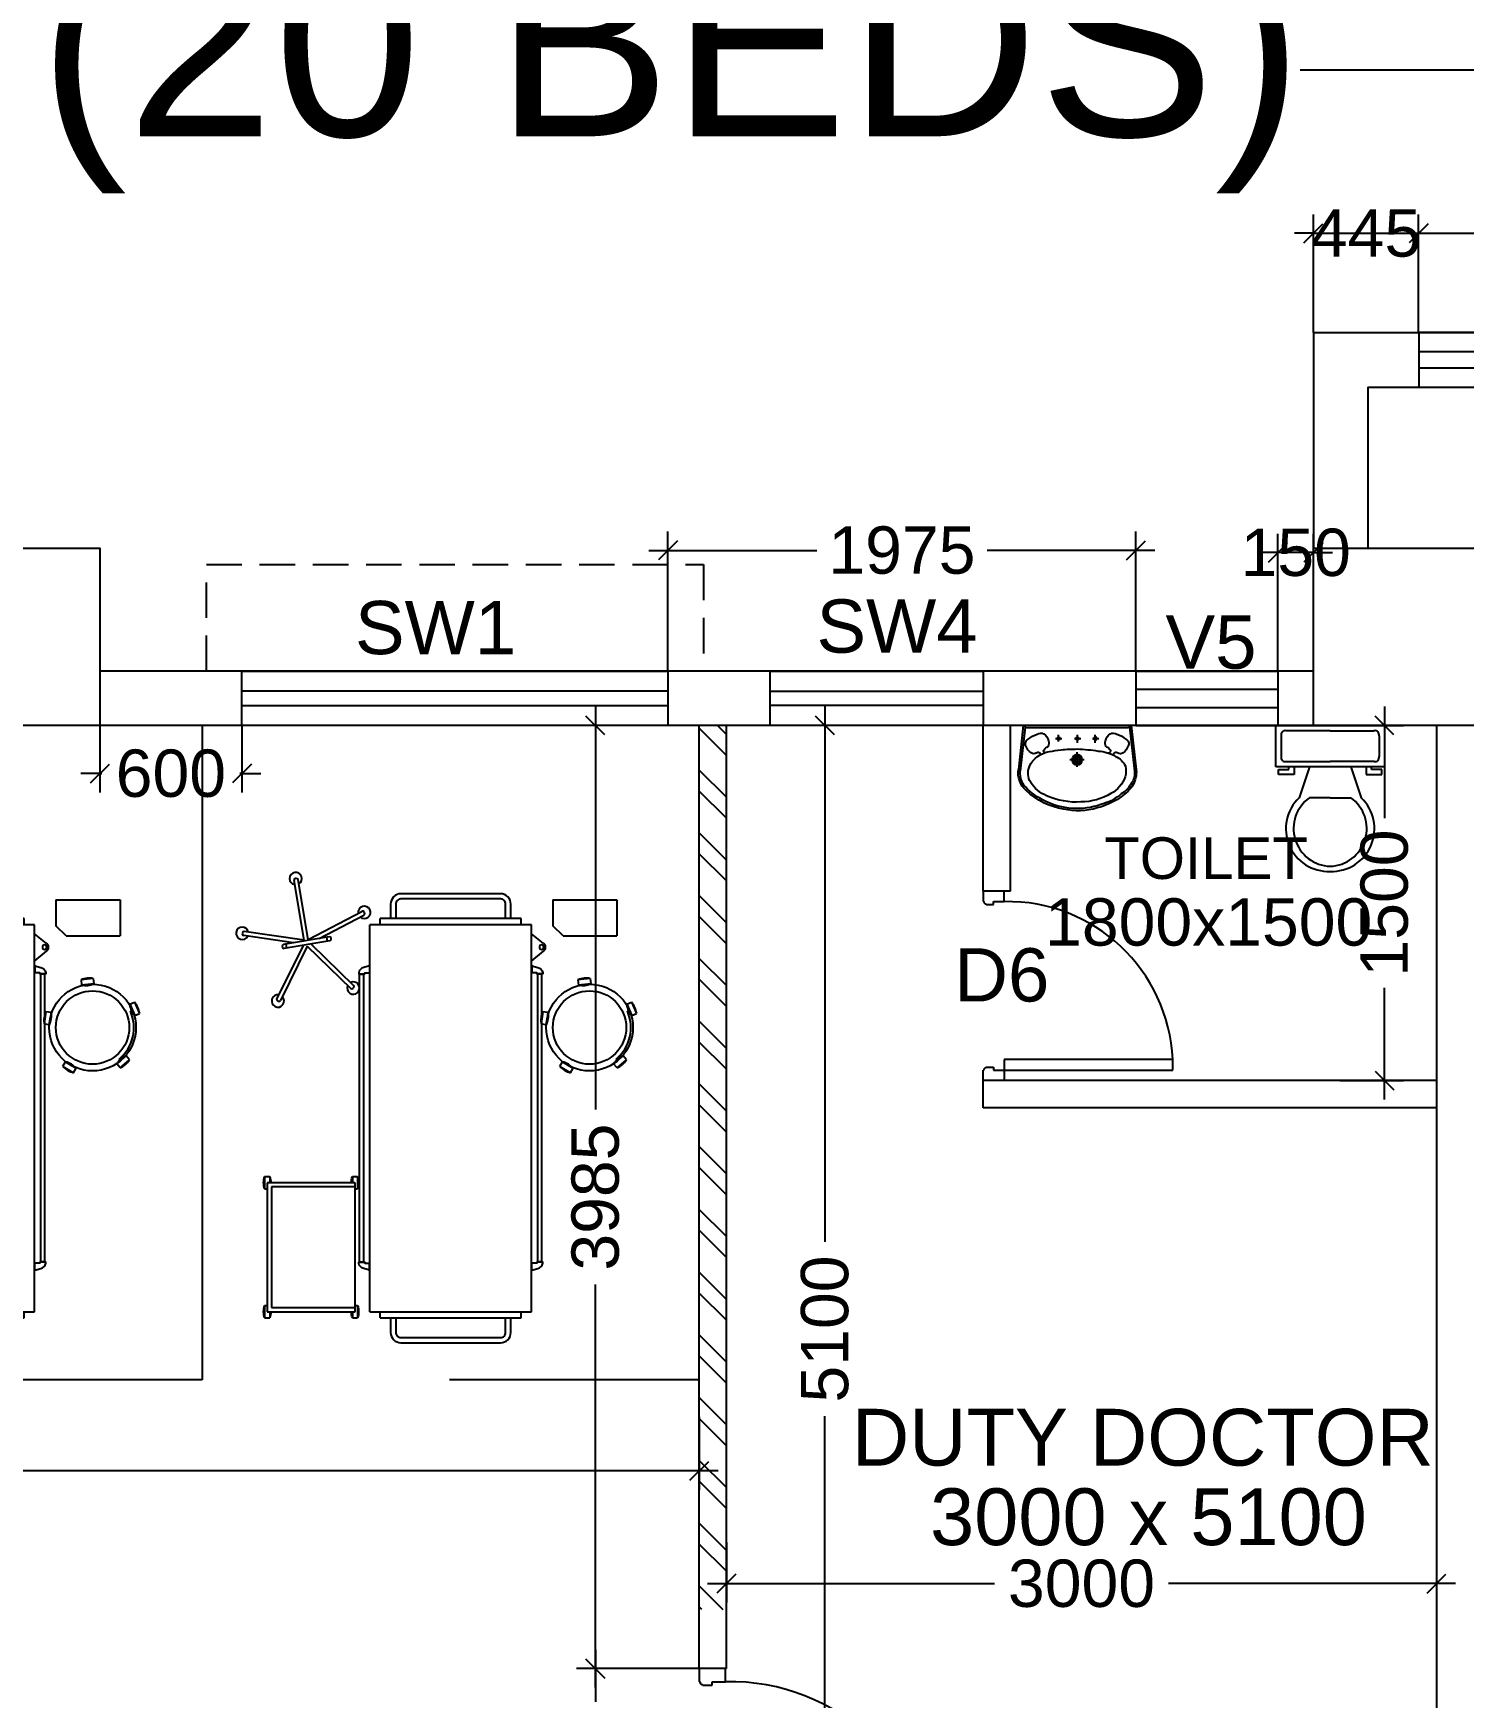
# Model space of a CAD drawing. Extents: x 7897917 to 8423973, y -6487334 to -6173396.
# Drawn here: x 8022515 to 8028559, y -6423752 to -6416719 of the extents above; entities that cross this region are included whole.
import ezdxf
from ezdxf.enums import TextEntityAlignment as Align

# ---------------------------------------------------------------- set-up
doc = ezdxf.new("R2010")
doc.units = 0
doc.header["$LTSCALE"] = 600
doc.header["$MEASUREMENT"] = 0
doc.header["$PDMODE"] = 35
doc.linetypes.add('DASHED', pattern=[0.75, 0.5, -0.25])
doc.linetypes.add('HIDDEN', pattern=[0.375, 0.25, -0.125])
doc.layers.get('0').update_dxf_attribs({"linetype": 'CONTINUOUS'})
doc.layers.get('Defpoints').update_dxf_attribs({"linetype": 'CONTINUOUS'})
for name, color, linetype in [('Beds', 33, 'CONTINUOUS'), ('chajja', 7, 'CONTINUOUS'), ('DIM-TEXT', 8, 'CONTINUOUS'), ('DOOR', 32, 'CONTINUOUS'), ('Fixed Glass', 171, 'CONTINUOUS'), ('furniture', 33, 'CONTINUOUS'), ('joinery', 7, 'CONTINUOUS'), ('LA-column', 3, 'CONTINUOUS'), ('LOADING', 140, 'CONTINUOUS'), ('PARTI', 21, 'CONTINUOUS'), ('Parti Hat', 35, 'CONTINUOUS'), ('Room Dim', 1, 'CONTINUOUS'), ('TEXT', 6, 'CONTINUOUS'), ('Toi-Euip', 8, 'CONTINUOUS'), ('toi-fix', 46, 'CONTINUOUS'), ('Walls', 7, 'CONTINUOUS'), ('WIN', 151, 'CONTINUOUS'), ('Window', 4, 'CONTINUOUS'), ('Working Dim', 5, 'CONTINUOUS')]:
    doc.layers.add(name, color=color, linetype=linetype)
doc.styles.add('ari', font='arial.ttf')
doc.styles.add('ARIAL', font='arial.ttf')
doc.styles.add('RT', font='romant.shx')
doc.linetypes.add('ZIGZAG', pattern='A,0.0001,-0.2,[131,ltypeshp.shx,S=0.2,R=0,X=-0.2,Y=0],-0.4,[131,ltypeshp.shx,S=0.2,R=180,X=0.2,Y=0],-0.2', length=0.8001)
doc.dimstyles.new('int. dim', dxfattribs={"dimtxt": 450, "dimasz": 80, "dimexe": 80, "dimexo": 0, "dimgap": 70, "dimtad": 0, "dimdec": 0, "dimzin": 12, "dimdsep": 46, "dimtxsty": 'ari', "dimblk": 'OBLIQUE', "dimcen": 2, "dimdle": 80, "dimclrd": 256, "dimclre": 256, "dimclrt": 6, "dimadec": 0, "dimazin": 0, "dimtfac": 1, "dimtdec": 0, "dimtix": 1, "dimtmove": 2, "dimatfit": 3, "dimfxl": 1, "dimtolj": 1, "dimtzin": 0, "dimlwd": -1, "dimlwe": -1, "dimarcsym": 0})
doc.dimstyles.new('TEXT', dxfattribs={"dimscale": 0, "dimtxt": 600, "dimasz": 300, "dimexe": 300, "dimexo": 30, "dimgap": 50, "dimtad": 0, "dimdec": 0, "dimzin": 0, "dimdsep": 46, "dimtxsty": 'RT', "dimblk": 'OBLIQUE', "dimcen": 0.09, "dimdle": 300, "dimclrd": 256, "dimclre": 256, "dimclrt": 170, "dimadec": 0, "dimazin": 0, "dimtfac": 1, "dimtdec": 0, "dimtofl": 0, "dimtmove": 2, "dimatfit": 3, "dimfxl": 1, "dimfrac": 2, "dimtolj": 1, "dimtzin": 0, "dimlwd": -1, "dimlwe": -1, "dimarcsym": 0})

# ---------------------------------------------------------------- blocks, each defined once
blk = doc.blocks.new('_Oblique')
at = {"color": 0, "linetype": 'ByBlock', "lineweight": -2}
blk.add_line((-0.5, -0.5), (0.5, 0.5), dxfattribs=at)
blk = doc.blocks.new('*D875')
at = {"layer": 'Defpoints', "color": 0, "linetype": 'Continuous', "transparency": 16777216}
for p in [(8038814.1, -6413784.8, -10.3), (7997753.9, -6413864.7, 1), (8038814.1, -6415234.2)]:
    blk.add_point(p, dxfattribs=at)
at = {"layer": 'DIM-TEXT', "transparency": 16777216}
for p, q in [((8038814.1, -6413784.8), (8038814.1, -6415534.2)), ((7997753.9, -6413864.7), (7997753.9, -6415534.2)), ((7997453.9, -6415234.2), (8012003.1, -6415234.2)), ((8039114.1, -6415234.2), (8024564.9, -6415234.2))]:
    blk.add_line(p, q, dxfattribs=at)
at = {"layer": 'DIM-TEXT', "linetype": 'Continuous', "transparency": 16777216, "xscale": 300, "yscale": 300, "zscale": 300, "rotation": 180}
blk.add_blockref('_Oblique', (7997753.9, -6415234.2), dxfattribs=at)
at = {"layer": 'DIM-TEXT', "linetype": 'Continuous', "transparency": 16777216, "xscale": 300, "yscale": 300, "zscale": 300}
blk.add_blockref('_Oblique', (8038814.1, -6415234.2), dxfattribs=at)
at = {"layer": 'DIM-TEXT', "color": 170, "linetype": 'Continuous', "transparency": 16777216, "insert": (8018284, -6415234.2), "char_height": 750, "attachment_point": 5, "style": 'ari'}
blk.add_mtext('\\A1;{\\H1.067x;DEPT. OF ANESTHESIA}', dxfattribs=at)
blk = doc.blocks.new('*D1926')
at = {"layer": 'Defpoints', "color": 0, "transparency": 16777216}
for p in [(8028368.8, -6417564), (8027923.9, -6417983.7), (8028368.8, -6417983.7)]:
    blk.add_point(p, dxfattribs=at)
at = {"layer": 'Working Dim', "transparency": 16777216}
for p, q in [((8027923.9, -6417983.7), (8027923.9, -6417484)), ((8028368.8, -6417983.7), (8028368.8, -6417484)), ((8027923.9, -6417564), (8027843.9, -6417564)), ((8027923.9, -6417564), (8028368.8, -6417564)), ((8028368.8, -6417564), (8028448.8, -6417564))]:
    blk.add_line(p, q, dxfattribs=at)
at = {"layer": 'Working Dim', "transparency": 16777216, "xscale": 80, "yscale": 80, "zscale": 80}
blk.add_blockref('_Oblique', (8027923.9, -6417564), dxfattribs=at)
at = {"layer": 'Working Dim', "transparency": 16777216, "xscale": 80, "yscale": 80, "zscale": 80, "rotation": 180}
blk.add_blockref('_Oblique', (8028368.8, -6417564), dxfattribs=at)
at = {"layer": 'Working Dim', "color": 6, "transparency": 16777216, "insert": (8028146.4, -6417564), "char_height": 200, "attachment_point": 5, "style": 'ari'}
blk.add_mtext('\\A1;445', dxfattribs=at)
blk = doc.blocks.new('*D1927')
at = {"layer": 'Defpoints', "color": 0, "transparency": 16777216}
for p in [(8030168.8, -6417564), (8028368.8, -6417983.7), (8030168.8, -6417983.7)]:
    blk.add_point(p, dxfattribs=at)
at = {"layer": 'Working Dim', "transparency": 16777216}
for p, q in [((8028368.8, -6417983.7), (8028368.8, -6417484)), ((8030168.8, -6417983.7), (8030168.8, -6417484)), ((8028288.8, -6417564), (8028909.9, -6417564)), ((8030248.8, -6417564), (8029627.7, -6417564))]:
    blk.add_line(p, q, dxfattribs=at)
at = {"layer": 'Working Dim', "transparency": 16777216, "xscale": 80, "yscale": 80, "zscale": 80, "rotation": 180}
blk.add_blockref('_Oblique', (8028368.8, -6417564), dxfattribs=at)
at = {"layer": 'Working Dim', "transparency": 16777216, "xscale": 80, "yscale": 80, "zscale": 80}
blk.add_blockref('_Oblique', (8030168.8, -6417564), dxfattribs=at)
at = {"layer": 'Working Dim', "color": 6, "transparency": 16777216, "insert": (8029268.8, -6417564), "char_height": 200, "attachment_point": 5, "style": 'ari'}
blk.add_mtext('\\A1;1800', dxfattribs=at)
blk = doc.blocks.new('1000')
at = {"layer": 'DOOR'}
for p, q in [((0, -100), (0, 0)), ((0, 0), (49.7, 0)), ((49.7, 0), (49.7, -2.2)), ((63.2, -49.5), (49.7, -49.5)), ((49.7, -49.5), (49.7, -100)), ((63.2, -13.5), (61, -13.5)), ((63.2, -13.5), (63.2, -49.5)), ((836.8, -13.5), (836.8, -49.5)), ((836.8, -13.5), (839, -13.5)), ((836.8, -49.5), (850.3, -49.5)), ((850.3, 0), (850.3, -2.2)), ((900, 0), (850.3, 0)), ((850.3, -49.5), (850.3, -100)), ((900, -100), (900, 0)), ((49.7, -100), (0, -100)), ((49.7, -100), (49.7, -900.6)), ((100.2, -100), (49.7, -100)), ((100.2, -900.6), (100.2, -100)), ((850.3, -100), (900, -100)), ((49.7, -900.6), (100.2, -900.6))]:
    blk.add_line(p, q, dxfattribs=at)
for centre, major_axis, start_param, end_param in [((49.7, -13.5), (-7.95, 7.95), 3.926991, 5.497787), ((850.3, -13.5), (7.95, 7.95), 0.785398, 2.356194)]:
    blk.add_ellipse(centre, major_axis=major_axis, ratio=1, start_param=start_param, end_param=end_param, dxfattribs=at)
at = {"layer": 'DOOR', "color": 145}
blk.add_ellipse((64.3, -115.3), major_axis=(-519.7, 589.8), ratio=1, start_param=2.464943, end_param=4.009476, dxfattribs=at)
blk = doc.blocks.new('A$C70ED7303')
at = {"layer": 'toi-fix', "color": 8}
for p, q in [((0, 0), (229, 0)), ((229, 0), (229, -174.4)), ((-229, 0), (0, 0)), ((-229, -174.4), (-229, 0)), ((-207.2, -43.6), (-207.2, -130.8)), ((0, -21.8), (-185.4, -21.8)), ((0, -21.8), (185.4, -21.8)), ((207.2, -43.6), (207.2, -130.8)), ((229, -174.4), (-229, -174.4)), ((-218.1, -207.2), (-218.1, -185.4)), ((-218.1, -185.4), (-174.4, -185.4)), ((-152.6, -207.2), (-218.1, -207.2)), ((-185.4, -152.6), (0, -152.6)), ((-174.4, -185.4), (-174.4, -174.4)), ((-152.6, -174.4), (-152.6, -207.2)), ((-87.2, -174.4), (-130.8, -305.3)), ((185.4, -152.6), (0, -152.6)), ((87.2, -174.4), (130.8, -305.3)), ((152.6, -174.4), (152.6, -207.2)), ((152.6, -207.2), (218.1, -207.2)), ((174.4, -185.4), (174.4, -174.4)), ((218.1, -185.4), (174.4, -185.4)), ((218.1, -207.2), (218.1, -185.4)), ((0, -305.3), (-87.2, -305.3)), ((0, -305.3), (87.2, -305.3))]:
    blk.add_line(p, q, dxfattribs=at)
for centre, major_axis, start_param, end_param in [((-188.1, -40.9), (13.6, -13.6), 2.214297, 4.068888), ((188.1, -40.9), (13.6, -13.6), 0.643501, 2.498091), ((-188.1, -133.6), (-13.6, -13.6), 5.35589, 7.21048), ((188.1, -133.6), (-13.6, -13.6), 0.643501, 2.498091), ((-6.6, -436.2), (-127.6, -127.6), 4.686239, 7.105146), ((4.7, -435.5), (-112.7, -112.7), 4.541602, 7.039318), ((6.6, -436.2), (55.8, -171.6), -0.351019, 2.067888), ((-4.7, -435.5), (-112.7, -112.7), 0.814663, 3.31238)]:
    blk.add_ellipse(centre, major_axis=major_axis, ratio=1, start_param=start_param, end_param=end_param, dxfattribs=at)
blk = doc.blocks.new('*D2233')
at = {"layer": 'Defpoints', "color": 0, "transparency": 16777216}
for p in [(8025859.9, -6419643.8), (8026038.4, -6419643.8, 17.2), (8026038.4, -6424743.7, 23.1)]:
    blk.add_point(p, dxfattribs=at)
at = {"layer": 'Working Dim', "transparency": 16777216}
for p, q in [((8025859.9, -6419563.8), (8025859.9, -6421825.5)), ((8026038.4, -6419643.8), (8025779.9, -6419643.8)), ((8025859.9, -6424823.7), (8025859.9, -6422562.1)), ((8026038.4, -6424743.7), (8025779.9, -6424743.7))]:
    blk.add_line(p, q, dxfattribs=at)
at = {"layer": 'Working Dim', "transparency": 16777216, "xscale": 80, "yscale": 80, "zscale": 80}
for p, rotation in [((8025859.9, -6419643.8), 90), ((8025859.9, -6424743.7), 270)]:
    blk.add_blockref('_Oblique', p, dxfattribs=dict(at, rotation=rotation))
at = {"layer": 'Working Dim', "color": 6, "transparency": 16777216, "insert": (8025859.9, -6422193.8), "char_height": 200, "attachment_point": 5, "rotation": 90, "style": 'ari'}
blk.add_mtext('\\A1;5100', dxfattribs=at)
blk = doc.blocks.new('*D2234')
at = {"layer": 'Defpoints', "color": 0, "transparency": 16777216}
for p in [(8001098.9, -6422229.8, 13.3), (8025328.9, -6422564.3, 22.4), (8001098.9, -6422792.9)]:
    blk.add_point(p, dxfattribs=at)
at = {"layer": 'Working Dim', "transparency": 16777216}
for p, q in [((8001098.9, -6422229.8), (8001098.9, -6422872.9)), ((8025328.9, -6422564.3), (8025328.9, -6422872.9)), ((8001018.9, -6422792.9), (8012766.2, -6422792.9)), ((8025408.9, -6422792.9), (8013661.6, -6422792.9))]:
    blk.add_line(p, q, dxfattribs=at)
at = {"layer": 'Working Dim', "transparency": 16777216, "xscale": 80, "yscale": 80, "zscale": 80, "rotation": 180}
blk.add_blockref('_Oblique', (8001098.9, -6422792.9), dxfattribs=at)
at = {"layer": 'Working Dim', "transparency": 16777216, "xscale": 80, "yscale": 80, "zscale": 80}
blk.add_blockref('_Oblique', (8025328.9, -6422792.9), dxfattribs=at)
at = {"layer": 'Working Dim', "color": 6, "transparency": 16777216, "insert": (8013213.9, -6422792.9), "char_height": 200, "attachment_point": 5, "style": 'ari'}
blk.add_mtext('\\A1;24230', dxfattribs=at)
blk = doc.blocks.new('*D2235')
at = {"layer": 'Defpoints', "color": 0, "transparency": 16777216}
for p in [(8028036.4, -6419643.7, 16.7), (8028036.4, -6421143.7, 13.3), (8028224.4, -6421143.7)]:
    blk.add_point(p, dxfattribs=at)
at = {"layer": 'Working Dim', "transparency": 16777216}
for p, q in [((8028224.4, -6419563.7), (8028224.4, -6420034.8)), ((8028036.4, -6419643.7), (8028304.4, -6419643.7)), ((8028224.4, -6421223.7), (8028224.4, -6420752.6)), ((8028036.4, -6421143.7), (8028304.4, -6421143.7))]:
    blk.add_line(p, q, dxfattribs=at)
at = {"layer": 'Working Dim', "transparency": 16777216, "xscale": 80, "yscale": 80, "zscale": 80}
for p, rotation in [((8028224.4, -6419643.7), 90), ((8028224.4, -6421143.7), 270)]:
    blk.add_blockref('_Oblique', p, dxfattribs=dict(at, rotation=rotation))
at = {"layer": 'Working Dim', "color": 6, "transparency": 16777216, "insert": (8028224.4, -6420393.7), "char_height": 200, "attachment_point": 5, "rotation": 90, "style": 'ari'}
blk.add_mtext('\\A1;1500', dxfattribs=at)
blk = doc.blocks.new('*D2255')
at = {"layer": 'Defpoints', "color": 0, "transparency": 16777216}
for p in [(8022796.4, -6419643.7, 3.4), (8023396.4, -6419643.8), (8023396.4, -6419846.6)]:
    blk.add_point(p, dxfattribs=at)
at = {"layer": 'Working Dim', "transparency": 16777216}
for p, q in [((8022796.4, -6419643.7), (8022796.4, -6419926.6)), ((8023396.4, -6419643.8), (8023396.4, -6419926.6)), ((8022796.4, -6419846.6), (8022716.4, -6419846.6)), ((8022796.4, -6419846.6), (8022805.3, -6419846.6)), ((8023396.4, -6419846.6), (8023387.5, -6419846.6)), ((8023396.4, -6419846.6), (8023476.4, -6419846.6))]:
    blk.add_line(p, q, dxfattribs=at)
at = {"layer": 'Working Dim', "transparency": 16777216, "xscale": 80, "yscale": 80, "zscale": 80}
blk.add_blockref('_Oblique', (8022796.4, -6419846.6), dxfattribs=at)
at = {"layer": 'Working Dim', "transparency": 16777216, "xscale": 80, "yscale": 80, "zscale": 80, "rotation": 180}
blk.add_blockref('_Oblique', (8023396.4, -6419846.6), dxfattribs=at)
at = {"layer": 'Working Dim', "color": 6, "transparency": 16777216, "insert": (8023096.4, -6419846.6), "char_height": 200, "attachment_point": 5, "style": 'ari'}
blk.add_mtext('\\A1;600', dxfattribs=at)
blk = doc.blocks.new('A$C782D609A')
at = {"layer": 'WIN', "linetype": 'Continuous'}
for p, q in [((-300, 230), (300, 230)), ((-300, 230), (-300, 0)), ((300, 230), (300, 0)), ((-300, 0), (300, 0))]:
    blk.add_line(p, q, dxfattribs=at)
at = {"layer": 'WIN', "linetype": 'DASHED', "ltscale": 300}
for p, q in [((-300, 153.3), (300, 153.3)), ((-300, 76.7), (300, 76.7))]:
    blk.add_line(p, q, dxfattribs=at)
blk = doc.blocks.new('A$C1E9F72C1')
at = {"layer": 'Toi-Euip', "color": 8}
for p, q in [((-228.2, 0), (-249, -186.3)), ((-228.2, 0), (228.2, 0)), ((228.2, 0), (249, -186.3)), ((-220.9, -6.6), (-241.8, -193.1)), ((-212.9, -9.7), (208.6, -9.7)), ((-63.8, -54.9), (-90.3, -54.9)), ((-76, -72.5), (-76, -39.7)), ((11.6, -54.9), (-14.9, -54.9)), ((-0.6, -72.5), (-0.6, -39.7)), ((91.5, -54.9), (65.1, -54.9)), ((79.3, -67.3), (79.3, -39.7)), ((220.8, -6.2), (241.8, -193.1)), ((0.9, -174.9), (0.9, -113)), ((-29.6, -144.6), (31.2, -144.6))]:
    blk.add_line(p, q, dxfattribs=at)
for centre, radius in [((-76, -54.9), 6.49), ((-0.6, -54.9), 6.49), ((79.3, -54.9), 6.49), ((0.9, -144.6), 21.7), ((0.9, -144.6), 15.6), ((0.9, -144.6), 11)]:
    blk.add_circle(centre, radius, dxfattribs=at)
for centre, radius, start, end in [((-208.1, 14.7), 24.9, 216.2215, 258.85487), ((207.9, 16.2), 26, 271.42036, 321.25129), ((-196.3, -76.7), 20.9, 116.80905, 207.50919), ((-125, -156.3), 127.2, 109.58641, 129.40175), ((-151.5, -66.7), 34.3, 68.64386, 118.08079), ((-167.5, -75.4), 49.6, 12.80704, 54.9415), ((-150, -73.3), 32.2, 330.07912, 16.03456), ((152.1, -73.3), 32.2, 163.96544, 209.92088), ((169.6, -75.4), 49.6, 125.0585, 167.19296), ((153.6, -66.7), 34.3, 61.91921, 111.35614), ((127.1, -156.3), 127.2, 50.59825, 70.41359), ((198.5, -76.7), 20.9, 332.49081, 63.19095), ((-160.4, -68.2), 57.4, 198.35041, 235.03309), ((-129.4, -204.5), 80.8, 113.61868, 156.30705), ((-181.8, -101.4), 18, 230.4642, 309.53581), ((-164.3, -121.5), 8.67, 53.89261, 133.95969), ((-76.5, -275.6), 168.3, 94.02807, 120.40977), ((-162.9, -122.5), 8.8, 329.67126, 65.48955), ((-131.5, -107.7), 8.62, 142.69611, 276.84736), ((-114.5, -115.3), 27, 106.38602, 151.72849), ((34.9, -905.9), 807.6, 92.47999, 98.77724), ((-3.2, -837.5), 738.4, 84.45177, 89.75687), ((46.1, -400.7), 299, 76.17326, 85.7679), ((102.1, -220), 110.7, 24.97787, 81.97978), ((116.6, -115.3), 27, 28.27151, 73.61398), ((134.9, -107.4), 7.45, 281.31974, 41.70163), ((164.3, -121.7), 7.8, 112.06932, 194.84772), ((166.5, -121.5), 8.67, 46.04031, 126.10739), ((183.9, -101.4), 18, 230.46419, 309.5358), ((162.5, -68.2), 57.4, 304.96691, 341.64959), ((-165.7, -196.5), 84, 173.00409, 196.76082), ((-163.3, -200.1), 78.8, 174.85979, 213.20886), ((-110.1, -193), 95.5, 167.34537, 194.41456), ((136.7, -201.5), 71.5, 327.59194, 23.22206), ((146.7, -197.7), 95.2, 311.91048, 2.7762), ((149.6, -199.6), 100.3, 311.38312, 7.60576), ((-141.4, -199.1), 106.9, 191.44792, 227.66), ((-120.4, -183.5), 124.2, 208.78543, 238.15851), ((-15.6, -66.9), 289.4, 226.88006, 256.31993), ((-82.7, -174.7), 127.1, 199.30539, 242.2025), ((11.5, -60.2), 296.4, 278.97703, 313.61545), ((18.1, -68), 277.7, 292.33265, 313.78267), ((77.5, -165.5), 140.9, 291.68677, 328.13967), ((-54.2, -135.8), 202, 229.31459, 253.01061), ((-13.2, -73.3), 249.6, 238.9436, 269.48126), ((0.4, -45.6), 305.3, 248.15029, 293.80492), ((-3.9, -83.4), 276.6, 253.14844, 282.86095), ((4.7, -23.5), 300.1, 266.15461, 294.58929)]:
    blk.add_arc(centre, radius, start, end, dxfattribs=at)
blk = doc.blocks.new('*D2256')
at = {"layer": 'Defpoints', "color": 0, "transparency": 16777216}
for p in [(8027774.1, -6418913.3), (8027774.1, -6419413.8), (8027924.1, -6419413.8)]:
    blk.add_point(p, dxfattribs=at)
at = {"layer": 'Working Dim', "transparency": 16777216}
for p, q in [((8027774.1, -6419413.8), (8027774.1, -6418833.3)), ((8027924.1, -6419413.8), (8027924.1, -6418833.3)), ((8027774.1, -6418913.3), (8027694.1, -6418913.3)), ((8027924.1, -6418913.3), (8027774.1, -6418913.3)), ((8027924.1, -6418913.3), (8028004.1, -6418913.3))]:
    blk.add_line(p, q, dxfattribs=at)
at = {"layer": 'Working Dim', "transparency": 16777216, "xscale": 80, "yscale": 80, "zscale": 80}
blk.add_blockref('_Oblique', (8027774.1, -6418913.3), dxfattribs=at)
at = {"layer": 'Working Dim', "transparency": 16777216, "xscale": 80, "yscale": 80, "zscale": 80, "rotation": 180}
blk.add_blockref('_Oblique', (8027924.1, -6418913.3), dxfattribs=at)
at = {"layer": 'Working Dim', "color": 6, "transparency": 16777216, "insert": (8027849.1, -6418913.3), "char_height": 200, "attachment_point": 5, "style": 'ari'}
blk.add_mtext('\\A1;150', dxfattribs=at)
blk = doc.blocks.new('*D2257')
at = {"layer": 'Defpoints', "color": 0, "transparency": 16777216}
for p in [(8025196.4, -6418903.7), (8025196.4, -6419413.8), (8027174.1, -6419413.8)]:
    blk.add_point(p, dxfattribs=at)
at = {"layer": 'Working Dim', "transparency": 16777216}
for p, q in [((8025196.4, -6419413.8), (8025196.4, -6418823.7)), ((8027174.1, -6419413.8), (8027174.1, -6418823.7)), ((8025116.4, -6418903.7), (8025825.3, -6418903.7)), ((8027254.1, -6418903.7), (8026545.3, -6418903.7))]:
    blk.add_line(p, q, dxfattribs=at)
at = {"layer": 'Working Dim', "transparency": 16777216, "xscale": 80, "yscale": 80, "zscale": 80, "rotation": 180}
blk.add_blockref('_Oblique', (8025196.4, -6418903.7), dxfattribs=at)
at = {"layer": 'Working Dim', "transparency": 16777216, "xscale": 80, "yscale": 80, "zscale": 80}
blk.add_blockref('_Oblique', (8027174.1, -6418903.7), dxfattribs=at)
at = {"layer": 'Working Dim', "color": 6, "transparency": 16777216, "insert": (8026185.3, -6418903.7), "char_height": 200, "attachment_point": 5, "style": 'ari'}
blk.add_mtext('\\A1;1975', dxfattribs=at)
blk = doc.blocks.new('*D2267')
at = {"layer": 'Defpoints', "color": 0, "transparency": 16777216}
for p in [(8025328.9, -6419643.8), (8024890.4, -6423628.7), (8025328.9, -6423628.7)]:
    blk.add_point(p, dxfattribs=at)
at = {"layer": 'Working Dim', "transparency": 16777216}
for p, q in [((8024890.4, -6419563.8), (8024890.4, -6421266.9)), ((8025328.9, -6419643.8), (8024810.4, -6419643.8)), ((8024890.4, -6423708.7), (8024890.4, -6422005.6)), ((8025328.9, -6423628.7), (8024810.4, -6423628.7))]:
    blk.add_line(p, q, dxfattribs=at)
at = {"layer": 'Working Dim', "transparency": 16777216, "xscale": 80, "yscale": 80, "zscale": 80}
for p, rotation in [((8024890.4, -6419643.8), 90), ((8024890.4, -6423628.7), 270)]:
    blk.add_blockref('_Oblique', p, dxfattribs=dict(at, rotation=rotation))
at = {"layer": 'Working Dim', "color": 6, "transparency": 16777216, "insert": (8024890.4, -6421636.3), "char_height": 200, "attachment_point": 5, "rotation": 90, "style": 'ari'}
blk.add_mtext('\\A1;3985', dxfattribs=at)
blk = doc.blocks.new('*D2268')
at = {"layer": 'Defpoints', "color": 0, "transparency": 16777216}
for p in [(8025328.9, -6423628.7), (8024890.4, -6424628.7), (8025328.9, -6424628.7)]:
    blk.add_point(p, dxfattribs=at)
at = {"layer": 'Working Dim', "transparency": 16777216}
for p, q in [((8024890.4, -6423548.7), (8024890.4, -6423769.8)), ((8025328.9, -6423628.7), (8024810.4, -6423628.7)), ((8024890.4, -6424708.7), (8024890.4, -6424487.6)), ((8025328.9, -6424628.7), (8024810.4, -6424628.7))]:
    blk.add_line(p, q, dxfattribs=at)
at = {"layer": 'Working Dim', "transparency": 16777216, "xscale": 80, "yscale": 80, "zscale": 80}
for p, rotation in [((8024890.4, -6423628.7), 90), ((8024890.4, -6424628.7), 270)]:
    blk.add_blockref('_Oblique', p, dxfattribs=dict(at, rotation=rotation))
at = {"layer": 'Working Dim', "color": 6, "transparency": 16777216, "insert": (8024890.4, -6424128.7), "char_height": 200, "attachment_point": 5, "rotation": 90, "style": 'ari'}
blk.add_mtext('\\A1;1000', dxfattribs=at)
blk = doc.blocks.new('HF12177-P')
for p, q in [((-0.0196, -0.007), (-0.1885, 0.2255)), ((0, 0), (-0.1724, 0.2372)), ((0, 0), (0.1724, 0.2372)), ((0.0196, -0.007), (0.1885, 0.2255)), ((-0.0631, -0.027), (-0.2951, -0.1024)), ((-0.01, -0.0308), (-0.2889, -0.1214)), ((-0.12, -0.015), (-0.12, -0.019)), ((-0.112, -0.007), (0.112, -0.007)), ((-0.112, -0.027), (0.112, -0.027)), ((-0.1, -0.007), (-0.1, -0.027)), ((-0.01, -0.0308), (-0.01, -0.324)), ((0.01, -0.0308), (0.01, -0.324)), ((0.01, -0.0308), (0.2889, -0.1214)), ((0.0631, -0.027), (0.2951, -0.1024)), ((0.1, -0.007), (0.1, -0.027)), ((0.12, -0.015), (0.12, -0.019))]:
    blk.add_line(p, q)
for centre, radius, start, end in [((-0.1852, 0.2378), 0.03, 325.47122, 286.52878), ((0.1852, 0.2378), 0.03, 253.47122, 214.52878), ((-0.1821, 0.2302), 0.008, 126.37327, 216), ((0, -0.017), 0.315, 125.62673, 126.37327), ((-0.1788, 0.2325), 0.008, 36, 125.62673), ((0.1788, 0.2325), 0.008, 54.37327, 144), ((0, -0.017), 0.315, 53.62673, 54.37327), ((0.1821, 0.2302), 0.008, 324, 53.62673), ((-0.112, -0.015), 0.008, 90, 180), ((-0.112, -0.019), 0.008, 180, 270), ((0.112, -0.015), 0.008, 0, 90), ((0.112, -0.019), 0.008, 270, 0), ((-0.2996, -0.1144), 0.03, 37.47122, 358.52878), ((-0.2926, -0.11), 0.008, 108, 197.62673), ((0, -0.017), 0.315, 197.62673, 198.37327), ((-0.2914, -0.1138), 0.008, 198.37327, 288), ((0.2996, -0.1144), 0.03, 181.47122, 142.52878), ((0.2914, -0.1138), 0.008, 252, 341.62673), ((0.2926, -0.11), 0.008, 342.37327, 72), ((0, -0.017), 0.315, 341.62673, 342.37327), ((0, -0.332), 0.03, 109.47122, 70.52878), ((-0.002, -0.324), 0.008, 180, 269.62673), ((0, -0.017), 0.315, 269.62673, 270.37327), ((0.002, -0.324), 0.008, 270.37327, 0)]:
    blk.add_arc(centre, radius, start, end)
blk = doc.blocks.new('HF10037A-P')
for p, q in [((-0.0301, 0.4129), (-0.0301, 0.3879)), ((0.0299, 0.4129), (-0.0301, 0.4129)), ((0.0299, 0.4129), (0.0299, 0.3879)), ((0.0299, 0.3879), (-0.0301, 0.3879)), ((-0.2161, 0.2789), (-0.2303, 0.2206)), ((-0.2161, 0.2789), (-0.1918, 0.273)), ((-0.1918, 0.273), (-0.206, 0.2147)), ((0.1911, 0.2695), (0.2149, 0.2771)), ((0.1911, 0.2695), (0.2094, 0.2124)), ((0.2149, 0.2771), (0.2332, 0.22)), ((-0.2303, 0.2206), (-0.206, 0.2147)), ((0.1909, 0.2372), (0.2004, 0.2402)), ((0.2094, 0.2124), (0.2332, 0.22)), ((-0.1637, 0.0065), (-0.1487, 0.0264)), ((-0.1637, 0.0065), (-0.1157, -0.0296)), ((-0.1487, 0.0264), (-0.1007, -0.0096)), ((0.0965, -0.0108), (0.1459, 0.0231)), ((0.1106, -0.0314), (0.1601, 0.0025)), ((0.1107, 0.0109), (0.1162, 0.0026)), ((0.1601, 0.0025), (0.1459, 0.0231)), ((-0.1157, -0.0296), (-0.1007, -0.0096)), ((0.1106, -0.0314), (0.0965, -0.0108))]:
    blk.add_line(p, q)
for radius in [0.21, 0.1775]:
    blk.add_circle((0, 0.1775), radius)
for centre, radius, start, end in [((-0.0001, 0.3254), 0.0925, 71.07536, 108.92464), ((-0.0001, 0.4754), 0.0925, 251.07536, 288.92464), ((-0.1382, 0.229), 0.0925, 147.34193, 185.19122), ((-0.2839, 0.2646), 0.0925, 327.34193, 5.19122), ((0.2836, 0.2676), 0.0925, 178.84116, 216.69044), ((0.1407, 0.2219), 0.0925, 358.84116, 36.69044), ((0, 0.1775), 0.2, 303.60368, 17.3657), ((-0.0871, 0.0584), 0.0925, 214.18748, 252.03677), ((-0.1772, -0.0615), 0.0925, 34.18748, 72.03677), ((0.1707, -0.066), 0.0925, 105.51211, 143.3614), ((0.0859, 0.0577), 0.0925, 285.51211, 323.3614)]:
    blk.add_arc(centre, radius, start, end)
blk = doc.blocks.new('ME17678-P')
at = {"layer": 'furniture', "color": 21}
for p, q in [((-0.05, 0.175), (0.26, 0.175)), ((-0.05, 0.175), (-0.05, 0.05)), ((0.26, 0.175), (0.26, 0)), ((0, 0), (-0.05, 0.05)), ((0, 0), (0.26, 0))]:
    blk.add_line(p, q, dxfattribs=at)
blk = doc.blocks.new('A$C6969112B')
at = {"layer": 'furniture', "color": 8}
for p, q in [((477.6, 1766.3), (1159.9, 1766.3)), ((477.6, 130.9), (477.6, 1766.3)), ((521.2, 1792.5), (1116.3, 1792.5)), ((521.2, 1766.3), (521.2, 1792.5)), ((1116.3, 1766.3), (1116.3, 1792.5)), ((1159.9, 130.9), (1159.9, 1766.3)), ((428.3, 1689), (477.6, 1728.6)), ((428.3, 1654.1), (477.6, 1614.5)), ((432.3, 1559.1), (432.3, 1556.9)), ((433.9, 342.6), (433.9, 1556.9)), ((451.4, 342.6), (451.4, 1556.9)), ((453, 1559.1), (453, 1556.9)), ((476, 1595), (476, 1560.9)), ((1161.6, 1595), (1161.6, 1560.9)), ((1184.5, 1559.1), (1184.5, 1556.9)), ((1186.1, 342.6), (1186.1, 1556.9)), ((1203.6, 342.6), (1203.6, 1556.9)), ((1205.2, 1559.1), (1205.2, 1556.9)), ((1234.1, 702.5), (1212.3, 702.5)), ((1212.3, 702.5), (1212.3, 650.2)), ((1223.2, 650.2), (1212.3, 650.2)), ((1223.2, 130.9), (1223.2, 676.4)), ((1223.2, 676.4), (1594.1, 676.4)), ((1223.2, 658.9), (1576.7, 658.9)), ((1234.1, 702.5), (1234.1, 676.4)), ((1576.7, 658.9), (1576.7, 148.4)), ((1605, 702.5), (1583.2, 702.5)), ((1583.2, 702.5), (1583.2, 676.4)), ((1594.1, 676.4), (1594.1, 130.9)), ((1605, 650.2), (1594.1, 650.2)), ((1605, 702.5), (1605, 650.2)), ((432.3, 340.4), (432.3, 342.6)), ((453, 340.4), (453, 342.6)), ((476, 304.5), (476, 338.6)), ((1161.6, 304.5), (1161.6, 338.6)), ((1184.5, 340.4), (1184.5, 342.6)), ((1205.2, 340.4), (1205.2, 342.6)), ((1223.2, 157.1), (1212.3, 157.1)), ((1212.3, 157.1), (1212.3, 104.7)), ((1576.7, 148.4), (1223.2, 148.4)), ((1605, 157.1), (1594.1, 157.1)), ((1605, 157.1), (1605, 104.7)), ((1159.9, 130.9), (477.6, 130.9)), ((521.2, 104.7), (521.2, 130.9)), ((1116.3, 104.7), (521.2, 104.7)), ((1116.3, 104.7), (1116.3, 130.9)), ((1234.1, 104.7), (1212.3, 104.7)), ((1594.1, 130.9), (1223.2, 130.9)), ((1234.1, 130.9), (1234.1, 104.7)), ((1583.2, 130.9), (1583.2, 104.7)), ((1605, 104.7), (1583.2, 104.7))]:
    blk.add_line(p, q, dxfattribs=at)
for points in [[(564.9, 1792.5), (564.9, 1853.6, -0.414214), (608.5, 1897.3), (1029, 1897.3, -0.414214), (1072.7, 1853.6), (1072.7, 1792.5)], [(586.7, 1792.5), (586.7, 1853.6, -0.414214), (608.5, 1875.4), (1029, 1875.4, -0.414214), (1050.8, 1853.6), (1050.8, 1792.5)], [(476, 1592.7), (451.4, 1585, 0.318781), (430, 1563.1), (430, 1559.1), (455.4, 1559.1), (455.4, 1563.1), (476, 1563.1)], [(1161.6, 1592.7), (1186.1, 1585, -0.318781), (1207.6, 1563.1), (1207.6, 1559.1), (1182.1, 1559.1), (1182.1, 1563.1), (1161.6, 1563.1)], [(476, 306.8), (451.4, 314.4, -0.318781), (430, 336.4), (430, 340.4), (455.4, 340.4), (455.4, 336.4), (476, 336.4)], [(1161.6, 306.8), (1186.1, 314.4, 0.318781), (1207.6, 336.4), (1207.6, 340.4), (1182.1, 340.4), (1182.1, 336.4), (1161.6, 336.4)], [(1072.7, 104.7), (1072.7, 43.6, -0.414214), (1029, 0), (608.5, 0, -0.414214), (564.9, 43.6), (564.9, 104.7)], [(1050.8, 104.7), (1050.8, 43.6, -0.414214), (1029, 21.8), (608.5, 21.8, -0.414214), (586.7, 43.6), (586.7, 104.7)]]:
    blk.add_lwpolyline(points, format="xyb", dxfattribs=at)
for points in [[(432.3, 1556.9), (453, 1556.9)], [(476, 1595), (477.6, 1595)], [(476, 1560.9), (477.6, 1560.9)], [(1161.6, 1595), (1159.9, 1595)], [(1161.6, 1560.9), (1159.9, 1560.9)], [(1205.2, 1556.9), (1184.5, 1556.9)], [(432.3, 342.6), (453, 342.6)], [(476, 338.6), (477.6, 338.6)], [(476, 304.5), (477.6, 304.5)], [(1161.6, 338.6), (1159.9, 338.6)], [(1161.6, 304.5), (1159.9, 304.5)], [(1205.2, 342.6), (1184.5, 342.6)]]:
    blk.add_lwpolyline(points, dxfattribs=at)
blk.add_circle((435.1, 1671.6), 9.27, dxfattribs=at)
for centre, radius, start, end in [((440.7, 1671.6), 21.4, 125.42703, 234.57297), ((1288.7, 676.4), 80.7, 161.07536, 198.92464), ((1157.8, 676.4), 80.7, 0, 18.92464), ((1659.6, 676.4), 80.7, 161.07536, 180), ((1528.7, 676.4), 80.7, 341.07536, 18.92464), ((1288.7, 130.9), 80.7, 161.07536, 198.92464), ((1528.7, 130.9), 80.7, 341.07536, 18.92464), ((1157.8, 130.9), 80.7, 341.07536, 0), ((1659.6, 130.9), 80.7, 180, 198.92464)]:
    blk.add_arc(centre, radius, start, end, dxfattribs=at)
at = {"layer": 'LOADING', "color": 8, "yscale": 872.7299101983663, "zscale": 872.7299101979671}
for name, p, xscale, rotation in [('HF12177-P', (1424.7, 1676), -872.7299101979006, 170.2976301882088), ('HF10037A-P', (215.1, 1178), -872.7299102004868, 353.6512974186875)]:
    blk.add_blockref(name, p, dxfattribs=dict(at, xscale=xscale, rotation=rotation))
at = {"layer": 'LOADING', "color": 8, "xscale": -872.7299101983663, "yscale": 872.7299101983663, "zscale": 872.7299101979671}
blk.add_blockref('ME17678-P', (343.2, 1718.8), dxfattribs=at)
blk = doc.blocks.new('*D2279')
at = {"layer": 'Defpoints', "color": 0, "linetype": 'Continuous', "transparency": 16777216}
for p in [(8038814.1, -6416874.2), (7997753.9, -6418963.8, 1), (8038814.1, -6419043.7, -10.3)]:
    blk.add_point(p, dxfattribs=at)
at = {"layer": 'DIM-TEXT', "transparency": 16777216}
for p, q in [((7997753.9, -6418963.8), (7997753.9, -6416574.2)), ((8038814.1, -6419043.7), (8038814.1, -6416574.2)), ((7997453.9, -6416874.2), (8008700, -6416874.2)), ((8039114.1, -6416874.2), (8027867.9, -6416874.2))]:
    blk.add_line(p, q, dxfattribs=at)
at = {"layer": 'DIM-TEXT', "linetype": 'Continuous', "transparency": 16777216, "xscale": 300, "yscale": 300, "zscale": 300, "rotation": 180}
blk.add_blockref('_Oblique', (7997753.9, -6416874.2), dxfattribs=at)
at = {"layer": 'DIM-TEXT', "linetype": 'Continuous', "transparency": 16777216, "xscale": 300, "yscale": 300, "zscale": 300}
blk.add_blockref('_Oblique', (8038814.1, -6416874.2), dxfattribs=at)
at = {"layer": 'DIM-TEXT', "color": 170, "linetype": 'Continuous', "transparency": 16777216, "insert": (8018284, -6416874.2), "char_height": 750, "attachment_point": 5, "style": 'ari'}
blk.add_mtext('\\A1;{\\H1.067x;POST-OPERATIVE WARD (20 BEDS) }', dxfattribs=at)
blk = doc.blocks.new('*D2332')
at = {"layer": 'Defpoints', "color": 0, "transparency": 16777216}
for p in [(8025443.9, -6423095.5), (8028444.3, -6423095.5), (8028444.3, -6423269.4)]:
    blk.add_point(p, dxfattribs=at)
at = {"layer": 'Working Dim', "transparency": 16777216}
for p, q in [((8025443.9, -6423095.5), (8025443.9, -6423349.4)), ((8028444.3, -6423095.5), (8028444.3, -6423349.4)), ((8025363.9, -6423269.4), (8026575.9, -6423269.4)), ((8028524.3, -6423269.4), (8027312.3, -6423269.4))]:
    blk.add_line(p, q, dxfattribs=at)
at = {"layer": 'Working Dim', "transparency": 16777216, "xscale": 80, "yscale": 80, "zscale": 80, "rotation": 180}
blk.add_blockref('_Oblique', (8025443.9, -6423269.4), dxfattribs=at)
at = {"layer": 'Working Dim', "transparency": 16777216, "xscale": 80, "yscale": 80, "zscale": 80}
blk.add_blockref('_Oblique', (8028444.3, -6423269.4), dxfattribs=at)
at = {"layer": 'Working Dim', "color": 6, "transparency": 16777216, "insert": (8026944.1, -6423269.4), "char_height": 200, "attachment_point": 5, "style": 'ari'}
blk.add_mtext('\\A1;3000', dxfattribs=at)

msp = doc.modelspace()

# ---------------------------------------------------------------- hatches: boundary and pattern name
at = {"layer": 'Parti Hat'}
h = msp.add_hatch(dxfattribs=at)
h.set_pattern_fill('ANSI32', color=256, scale=500, style=0)
h.set_pattern_definition([(315, (-0.007, -12832828.52), (-132.5825215, -132.5825215), []), (315, (88.38, -12832828.52), (-132.5825215, -132.5825215), [])])
h.paths.add_polyline_path([(8025328.86, -6426223.712), (8025328.859, -6429878.816), (8025443.859, -6429878.816), (8025443.86, -6426223.712)])
h.paths.add_polyline_path([(8025328.86, -6419643.711), (8025328.86, -6423378.712), (8025443.86, -6423378.712), (8025443.86, -6419643.711)])
h.paths.add_polyline_path([(8025443.86, -6424743.712), (8025443.86, -6424628.712), (8025328.86, -6424628.712), (8025328.86, -6424973.712), (8025443.86, -6424973.712), (8025443.86, -6424858.712), (8028443.86, -6424858.712), (8028443.86, -6424743.712)])

# ---------------------------------------------------------------- linework, layer by layer
at = {"layer": 'Beds', "linetype": 'ZIGZAG', "ltscale": 0.6}
for p, q in [((8023228.913, -6419643.78), (8023228.913, -6422408.731)), ((8023228.913, -6422408.708), (8021893.916, -6422408.708)), ((8025328.413, -6422408.709), (8024273.416, -6422408.709))]:
    msp.add_line(p, q, dxfattribs=at)
at = {"layer": 'chajja', "linetype": 'HIDDEN'}
msp.add_lwpolyline([(8023246.431, -6419413.807), (8023246.431, -6418963.807), (8025346.431, -6418963.807), (8025346.431, -6419413.807)], dxfattribs=at)
at = {"layer": 'Fixed Glass'}
for points in [[(8030168.828, -6417983.662), (8028368.828, -6417983.662), (8028368.828, -6418213.662), (8030168.828, -6418213.663)], [(8030168.828, -6418065.004), (8028368.828, -6418065.004), (8028368.828, -6418132.322), (8030168.828, -6418132.322)]]:
    msp.add_lwpolyline(points, close=True, dxfattribs=at)
at = {"layer": 'LA-column', "color": 2, "elevation": 2.283, "flags": 128}
for points in [[(8022046.551, -6419643.693), (8022046.551, -6418893.693), (8022796.551, -6418893.693), (8022796.551, -6419643.693)], [(8027924.051, -6418893.706), (8028674.051, -6418893.706), (8028674.051, -6419643.706), (8027924.051, -6419643.706)]]:
    msp.add_lwpolyline(points, close=True, dxfattribs=at)
at = {"layer": 'PARTI', "extrusion": (0.000145144, -2.25159e-17, 1)}
for p, q in [((8025328.86, -6423628.712), (8025328.86, -6419643.711)), ((8025443.86, -6423628.712), (8025443.86, -6419643.711))]:
    msp.add_line(p, q, dxfattribs=at)
at = {"layer": 'PARTI'}
msp.add_line((8025443.86, -6423628.712), (8025328.86, -6423628.712), dxfattribs=at)
at = {"layer": 'Walls'}
for p, q in [((8027923.777, -6417983.779, -1.031), (8027923.777, -6418893.746, -1.031)), ((8027923.877, -6417983.663), (8027923.877, -6418893.729)), ((8028153.777, -6418213.663, -1.031), (8028153.777, -6418893.746, -1.031)), ((8027924.051, -6419413.808), (8022796.371, -6419413.808)), ((8027924.051, -6419643.808), (8022796.366, -6419643.808)), ((8028444.313, -6419643.703), (8028444.313, -6426208.688)), ((8026643.86, -6420343.711), (8026528.86, -6420343.711)), ((8028443.86, -6421143.711), (8026528.86, -6421143.711)), ((8028443.86, -6421258.711), (8026528.86, -6421258.711))]:
    msp.add_line(p, q, dxfattribs=at)
at = {"layer": 'Walls', "linetype": 'Continuous'}
for p, q in [((8027923.877, -6417983.663), (8033764.901, -6417983.663)), ((8028153.877, -6418213.663), (8033534.901, -6418213.663))]:
    msp.add_line(p, q, dxfattribs=at)
at = {"layer": 'Walls', "extrusion": (0.000145144, -2.25159e-17, 1)}
for p, q in [((8026528.86, -6420343.711), (8026528.86, -6419643.711)), ((8026643.86, -6420343.711), (8026643.86, -6419643.711)), ((8026528.86, -6421258.711), (8026528.86, -6421143.711))]:
    msp.add_line(p, q, dxfattribs=at)
at = {"layer": 'WIN', "linetype": 'Continuous'}
for points in [[(8023396.431, -6419413.807), (8025196.431, -6419413.807), (8025196.431, -6419643.808), (8023396.431, -6419643.808)], [(8023396.431, -6419496.591), (8025196.431, -6419496.591), (8025196.431, -6419561.024), (8023396.431, -6419561.024)]]:
    msp.add_lwpolyline(points, close=True, dxfattribs=at)
at = {"layer": 'Window'}
for points in [[(8026528.86, -6419643.808), (8025628.86, -6419643.808), (8025628.86, -6419413.807), (8026528.86, -6419413.807)], [(8026528.86, -6419559.412), (8025628.86, -6419559.412), (8025628.86, -6419498.203), (8026528.86, -6419498.203)]]:
    msp.add_lwpolyline(points, close=True, dxfattribs=at)

# ---------------------------------------------------------------- block references
at = {"layer": 'Beds', "xscale": -1}
for p in [(8022997.7, -6422251.901), (8025097.646, -6422251.901)]:
    msp.add_blockref('A$C6969112B', p, dxfattribs=at)
at = {"layer": 'DOOR', "linetype": 'Continuous'}
for p, xscale, yscale, zscale, rotation in [((8026528.86, -6421143.711), 0.8888888917863601, 0.8888888917863601, 0.8888888917863601, 90.00001308674912), ((8025328.86, -6424628.712), 1.111111115664273, 1.111111115664273, 1.111111115664273, 90.00001315878627)]:
    msp.add_blockref('1000', p, dxfattribs=dict(at, xscale=xscale, yscale=yscale, zscale=zscale, rotation=rotation))
at = {"layer": 'Toi-Euip', "color": 31, "xscale": -1}
msp.add_blockref('A$C1E9F72C1', (8026926.429, -6419643.808), dxfattribs=at)
at = {"layer": 'toi-fix', "linetype": 'Continuous'}
msp.add_blockref('A$C70ED7303', (8027994.825, -6419643.711), dxfattribs=at)
at = {"layer": 'WIN', "linetype": 'Continuous'}
msp.add_blockref('A$C782D609A', (8027474.139, -6419643.808), dxfattribs=at)

# ---------------------------------------------------------------- texts
at = {"layer": 'joinery', "style": 'ari'}
for s, p in [('SW1', (8024214.877, -6419342.336)), ('SW4', (8026164.766, -6419336.016)), ('V5', (8027491.351, -6419403.812)), ('D6', (8026607.381, -6420809.863))]:
    msp.add_text(s, height=225, dxfattribs=at).set_placement(p, align=Align.CENTER)
at = {"layer": 'Room Dim', "style": 'ARIAL'}
msp.add_text('1800x1500', height=200, dxfattribs=at).set_placement((8027481.535, -6420573.766), align=Align.CENTER)
msp.add_text('3000 x 5100', height=240, rotation=0.0016513, dxfattribs=at).set_placement((8027227.059, -6423106.988), align=Align.CENTER)
at = {"layer": 'TEXT', "color": 7, "style": 'ARIAL'}
msp.add_text('TOILET', height=176, dxfattribs=at).set_placement((8027470.384, -6420292.107), align=Align.CENTER)
msp.add_text('DUTY DOCTOR', height=240, rotation=0.0016513, dxfattribs=at).set_placement((8027203.312, -6422770.949), align=Align.CENTER)

# ---------------------------------------------------------------- dimensions: what is measured, and where the dimension line sits
at = {"layer": 'DIM-TEXT', "linetype": 'Continuous'}
for base, p1, p2, text, picture, middle in [((8038814.092, -6415234.196, 7.513), (7997753.872, -6413864.735, 8.544), (8038814.092, -6413784.82, -2.749), '{\\H1.067x;DEPT. OF ANESTHESIA}', '*D875', (8018283.982, -6415234.196, 7.513)), ((8038814.092, -6416874.22, 7.513), (7997753.872, -6418963.786, 8.544), (8038814.092, -6419043.702, -2.749), '{\\H1.067x;POST-OPERATIVE WARD (20 BEDS) }', '*D2279', (8018283.982, -6416874.22, 7.513))]:
    dim = msp.add_linear_dim(base=base, p1=p1, p2=p2, angle=180, text=text, dimstyle='TEXT', override={"dimscale": 1, "dimtxt": 750, "dimexo": 0, "dimtxsty": 'ari'}, dxfattribs=at)
    dim.commit()
    dim.dimension.update_dxf_attribs({"geometry": picture, "text_midpoint": middle})
at = {"layer": 'Working Dim'}
for base, p1, p2, picture, middle in [((8028368.828, -6417564.015), (8027923.877, -6417983.663), (8028368.828, -6417983.662), '*D1926', (8028146.353, -6417564.015)), ((8030168.828, -6417564.015), (8028368.828, -6417983.662), (8030168.828, -6417983.662), '*D1927', (8029268.828, -6417564.015)), ((8027774.139, -6418913.263), (8027924.051, -6419413.808), (8027774.139, -6419413.808), '*D2256', (8027849.095, -6418913.263)), ((8023396.431, -6419846.63), (8022796.373, -6419643.69, 3.421), (8023396.431, -6419643.808), '*D2255', (8023096.402, -6419846.63)), ((8028444.313, -6423269.45), (8025443.86, -6423095.547), (8028444.313, -6423095.547), '*D2332', (8026944.086, -6423269.45))]:
    dim = msp.add_linear_dim(base=base, p1=p1, p2=p2, dimstyle='int. dim', override={"dimtxt": 200, "dimarcsym": 1}, dxfattribs=at)
    dim.commit()
    dim.dimension.update_dxf_attribs({"geometry": picture, "text_midpoint": middle})
dim = msp.add_linear_dim(base=(8025196.431, -6418903.651), p1=(8027174.139, -6419413.808), p2=(8025196.431, -6419413.807), text='1975', dimstyle='int. dim', override={"dimtxt": 200, "dimarcsym": 1}, dxfattribs=at)
dim.commit()
dim.dimension.update_dxf_attribs({"geometry": '*D2257', "text_midpoint": (8026185.285, -6418903.651)})
at = {"layer": 'Working Dim', "color": 7}
for base, p1, p2, picture, middle in [((8024890.367, -6423628.712), (8025328.86, -6419643.808), (8025328.861, -6423628.712), '*D2267', (8024890.367, -6421636.26)), ((8024890.367, -6424628.712), (8025328.861, -6423628.712), (8025328.865, -6424628.712), '*D2268', (8024890.367, -6424128.712))]:
    dim = msp.add_linear_dim(base=base, p1=p1, p2=p2, angle=270, dimstyle='int. dim', override={"dimtxt": 200, "dimarcsym": 1}, dxfattribs=at)
    dim.commit()
    dim.dimension.update_dxf_attribs({"geometry": picture, "text_midpoint": middle})
at = {"layer": 'Working Dim'}
for base, p1, p2, angle, picture, middle in [((8025859.875, -6419643.813), (8026038.361, -6424743.712, 23.103), (8026038.361, -6419643.813, 17.22), 90, '*D2233', (8025859.875, -6422193.763)), ((8028224.431, -6421143.711), (8028036.375, -6419643.711, 16.663), (8028036.375, -6421143.711, 13.302), 90, '*D2235', (8028224.431, -6420393.711)), ((8001098.866, -6422792.85), (8025328.86, -6422564.266, 22.385), (8001098.866, -6422229.821, 13.302), 180, '*D2234', (8013213.863, -6422792.85))]:
    dim = msp.add_linear_dim(base=base, p1=p1, p2=p2, angle=angle, dimstyle='int. dim', override={"dimtxt": 200}, dxfattribs=at)
    dim.commit()
    dim.dimension.update_dxf_attribs({"geometry": picture, "text_midpoint": middle})

doc.saveas('drawing.dxf')
